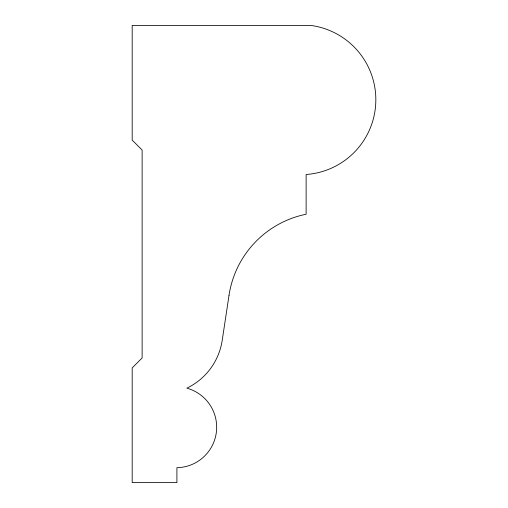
<?xml version="1.0" encoding="UTF-8"?>
<svg xmlns="http://www.w3.org/2000/svg" width="508" height="508" viewBox="0 0 508 508"><rect width="100%" height="100%" fill="white"/><g stroke="black" fill="none" stroke-linecap="round" stroke-linejoin="round"><path stroke-width="0.76" d="M229.025 295.288L222.218 340.328A63.64 63.64 0 0 1 186.855 388.175A40.475 40.475 0 0 1 176.911 467.69L176.911 482.6L132.188 482.6L132.188 367.9L142.126 357.956L142.126 150.044L132.188 140.1L132.188 25.4L310.585 25.4A74.949 74.949 0 0 1 306.121 174.485L306.121 214.243A97.568 97.568 0 0 0 229.025 295.288"/></g></svg>
